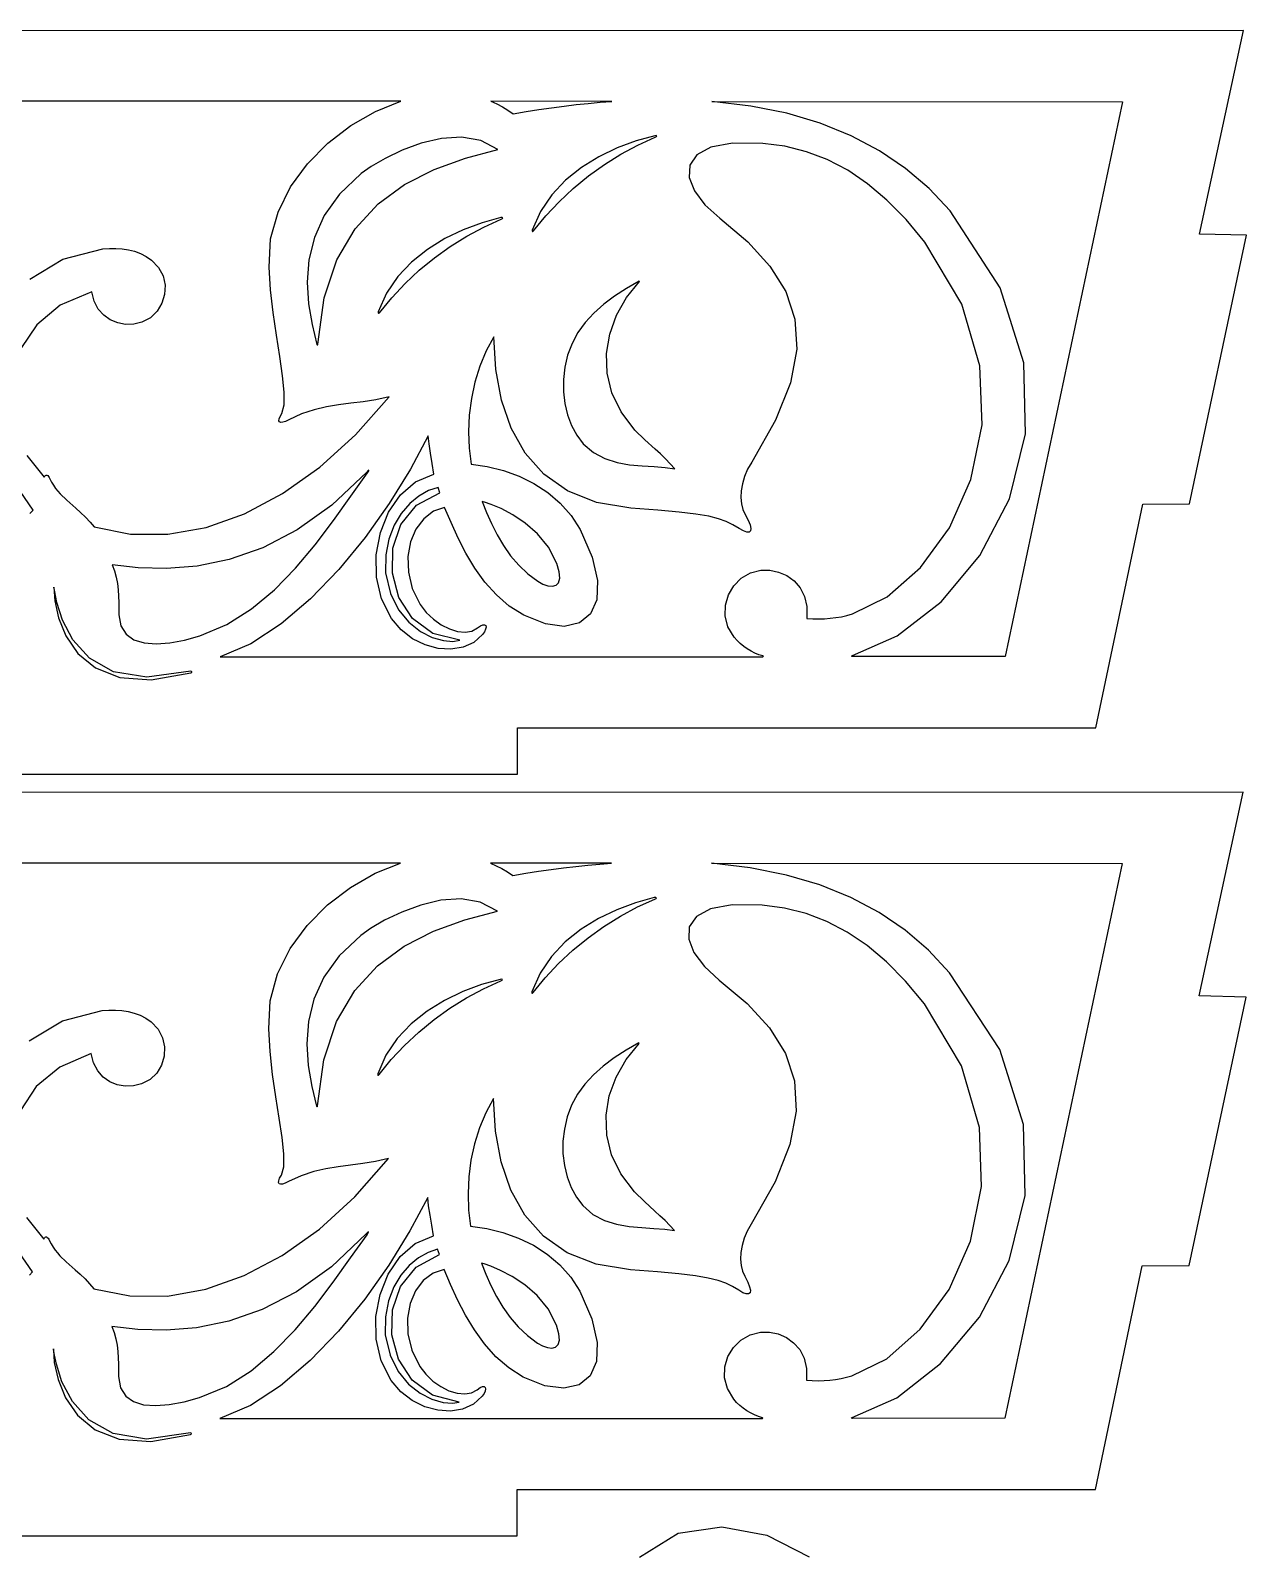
# Model space of a CAD drawing. Extents: x -181 to 87, y -262 to 189.
# Drawn here: x 7 to 84.8, y -160.7 to -63.4 of the extents above; entities that cross this region are included whole.
import ezdxf

# ---------------------------------------------------------------- set-up
doc = ezdxf.new("R2010")
doc.units = 0
doc.layers.add('CAMADA_1', color=7, linetype='CONTINUOUS')

msp = doc.modelspace()

# ---------------------------------------------------------------- linework, layer by layer
at = {"layer": 'CAMADA_1', "color": 250}
for points in [[(38.1518, -108.0105), (75.1297, -108.0149), (78.1212, -93.7097), (81.12, -93.6839), (84.7572, -76.5133), (81.7584, -76.4391), (84.565, -63.4233), (-33.4455, -63.444), (-178.1074, -63.4188), (-175.2771, -76.5029), (-178.276, -76.5771), (-174.6388, -93.7477), (-171.6399, -93.7735), (-168.6541, -108.0151), (-131.7997, -108.0114), (-131.8025, -110.9678), (-81.8025, -110.9678), (-81.8015, -108.0094), (-33.4453, -108.0037), (-11.8415, -108.0081), (-11.8417, -110.9669), (38.1581, -110.9669), (38.1518, -108.0105)], [(38.1247, -156.721), (75.1026, -156.7254), (78.0941, -142.4202), (81.0929, -142.3944), (84.7301, -125.2238), (81.7313, -125.1496), (84.5379, -112.1338), (-33.4726, -112.1545), (-178.1345, -112.1293), (-175.3042, -125.2134), (-178.3031, -125.2876), (-174.6659, -142.4582), (-171.667, -142.484), (-168.6812, -156.7256), (-131.8268, -156.7219), (-131.8296, -159.6783), (-81.8296, -159.6783), (-81.8286, -156.7199), (-33.4724, -156.7142), (-11.8686, -156.7186), (-11.8688, -159.6774), (38.131, -159.6774), (38.1247, -156.721)]]:
    msp.add_lwpolyline(points, close=True, dxfattribs=at)
for points in [[(30.6962, -67.9487), (-5.3326, -67.9479)], [(6.7771, -90.6021), (7.8944, -91.994), (7.9338, -91.9187), (7.9757, -91.8708), (8.0196, -91.8492), (8.0654, -91.8528), (8.1126, -91.8804), (8.1608, -91.931), (8.2097, -92.0035), (8.2589, -92.0967), (8.363, -92.2979), (8.4872, -92.504), (8.6214, -92.6977), (8.765, -92.8818), (8.9175, -93.0591), (9.3286, -93.4525), (9.9042, -93.9599), (10.2171, -94.2444), (10.5273, -94.5431), (10.8201, -94.8512), (11.0809, -95.1638), (13.4011, -95.6297), (15.8013, -95.6339), (18.2468, -95.1921), (20.7027, -94.3202), (23.1343, -93.0341), (25.5069, -91.3498), (27.7857, -89.283), (29.936, -86.8497), (29.1011, -87.0295), (28.2902, -87.1572), (27.4961, -87.2592), (26.7118, -87.3621), (25.9301, -87.4925), (25.1439, -87.677), (24.3462, -87.942), (23.5299, -88.3142), (23.3132, -88.4158), (23.1404, -88.4712), (23.0125, -88.4818), (22.9305, -88.4487), (22.8952, -88.3733), (22.9077, -88.2567), (22.9691, -88.1004), (23.0801, -87.9054), (23.234, -87.3675), (23.2372, -86.548), (23.1286, -85.4973), (22.9471, -84.2662), (22.7316, -82.9052), (22.5211, -81.4649), (22.3546, -79.9958), (22.2708, -78.5487), (22.3618, -76.753), (22.8384, -75.034), (23.6453, -73.4204), (24.727, -71.9414), (26.0283, -70.6258), (27.4938, -69.5025), (29.0682, -68.6005), (30.6962, -67.9487)], [(36.4417, -67.9494), (36.8209, -68.1166), (37.183, -68.3014), (37.5332, -68.5089), (37.8767, -68.7444), (38.7047, -68.6044), (39.5213, -68.4763), (40.3267, -68.36), (41.1208, -68.2556), (41.9036, -68.1629), (42.675, -68.0819), (43.4351, -68.0125), (44.1839, -67.9548)], [(44.1839, -67.9548), (36.4417, -67.9494)], [(69.3241, -103.4516), (59.591, -103.4554), (59.5217, -103.4492), (59.505, -103.4338), (59.5275, -103.4146), (59.5754, -103.3968), (62.4241, -102.1365), (65.2276, -99.9552), (67.7128, -96.9854), (69.6062, -93.3602), (70.6348, -89.2122), (70.5252, -84.6742), (69.0043, -79.879), (65.7987, -74.9594), (64.4558, -73.5249), (62.9571, -72.2434), (61.3006, -71.1183), (59.4843, -70.153), (57.5061, -69.3509), (55.3643, -68.7156), (53.0566, -68.2505), (50.5812, -67.959)], [(50.5812, -67.959), (76.8361, -67.9784)], [(76.8361, -67.9784), (69.3241, -103.4516)], [(53.8399, -103.4177), (53.5844, -103.3346), (53.3306, -103.2314), (53.0813, -103.1088), (52.8392, -102.9673), (52.607, -102.8073), (52.3876, -102.6295), (52.1835, -102.4344), (51.9976, -102.2225), (51.5981, -101.5515), (51.4185, -100.8534), (51.4364, -100.1611), (51.6299, -99.5074), (51.9766, -98.9254), (52.4544, -98.448), (53.0412, -98.108), (53.7147, -97.9386), (54.282, -97.9386), (54.8397, -98.0534), (55.3637, -98.2805), (55.8301, -98.6175), (56.2151, -99.062), (56.4946, -99.6115), (56.6448, -100.2636), (56.6417, -101.0157), (57.0239, -101.0407), (57.4012, -101.0477), (57.7736, -101.0372), (58.1409, -101.0095), (58.5031, -100.9649), (58.86, -100.9037), (59.2116, -100.8262), (59.5577, -100.7329), (61.7892, -99.6416), (63.919, -97.7603), (65.7618, -95.2152), (67.1324, -92.1328), (67.8456, -88.6391), (67.716, -84.8605), (66.5584, -80.9231), (64.1876, -76.9534), (62.9874, -75.51), (61.7683, -74.2684), (60.526, -73.2212), (59.2566, -72.3609), (57.9559, -71.68), (56.62, -71.1712), (55.2446, -70.827), (53.8258, -70.6399), (51.9024, -70.6244), (50.5102, -70.8837), (49.6091, -71.3681), (49.1594, -72.028), (49.1213, -72.8136), (49.4548, -73.6752), (50.1201, -74.5631), (51.0773, -75.4277), (52.8663, -76.9377), (54.2882, -78.4875), (55.3075, -80.1199), (55.8887, -81.878), (55.9962, -83.8049), (55.5946, -85.9434), (54.6483, -88.3367), (53.122, -91.0276), (52.86, -91.4775), (52.6631, -91.9381), (52.5285, -92.3994), (52.4538, -92.8513), (52.4361, -93.2839), (52.473, -93.6872), (52.5616, -94.0512), (52.6995, -94.3659), (52.8933, -94.7404), (53.0128, -95.041), (53.0607, -95.2672), (53.0396, -95.4185), (52.9524, -95.4945), (52.8015, -95.4946), (52.5898, -95.4185), (52.3198, -95.2655), (51.9193, -95.0232), (51.4987, -94.8171), (51.0017, -94.6405), (50.3721, -94.4866), (49.5537, -94.3485), (48.4904, -94.2196), (47.1258, -94.093), (45.4037, -93.962), (43.1944, -93.5957), (41.345, -92.8622), (39.8346, -91.8016), (38.6426, -90.4543), (37.7479, -88.8605), (37.1299, -87.0605), (36.7678, -85.0945), (36.6406, -83.0028), (36.1462, -83.9109), (35.7413, -84.8818), (35.4256, -85.9001), (35.1989, -86.9502), (35.0609, -88.0165), (35.0113, -89.0836), (35.05, -90.1358), (35.1765, -91.1577), (36.2165, -91.3104), (37.2451, -91.5662), (38.2439, -91.9261), (39.1947, -92.3914), (40.0792, -92.9632), (40.8791, -93.6429), (41.5761, -94.4316), (42.1519, -95.3305), (42.929, -97.0969), (43.2715, -98.6004), (43.2213, -99.8181), (42.8201, -100.7269), (42.1099, -101.3037), (41.1324, -101.5255), (39.9294, -101.3692), (38.5429, -100.8117), (37.6187, -100.2274), (36.7974, -99.5146), (36.0695, -98.6983), (35.4253, -97.8031), (34.8549, -96.8538), (34.3489, -95.875), (33.8975, -94.8917), (33.4911, -93.9284), (32.7738, -94.168), (32.1543, -94.6393), (31.6582, -95.3031), (31.3115, -96.1198), (31.1397, -97.0503), (31.1687, -98.0551), (31.4243, -99.0948), (31.9323, -100.1301), (32.3169, -100.6376), (32.7722, -101.0722), (33.2734, -101.4246), (33.7955, -101.6854), (34.3133, -101.8454), (34.8019, -101.8951), (35.2362, -101.8253), (35.5914, -101.6267), (35.7853, -101.4833), (35.9379, -101.4171), (36.048, -101.4175), (36.1145, -101.4737), (36.1362, -101.5751), (36.1118, -101.7112), (36.0401, -101.8712), (35.92, -102.0446), (35.3541, -102.5481), (34.6654, -102.8622), (33.8918, -102.9914), (33.0718, -102.9404), (32.2434, -102.7137), (31.4448, -102.316), (30.7142, -101.7518), (30.0899, -101.0259), (29.4529, -99.7714), (29.1376, -98.3833), (29.1225, -96.9425), (29.386, -95.5302), (29.9069, -94.2274), (30.6636, -93.1152), (31.6347, -92.2747), (32.7987, -91.787), (32.6957, -91.1072), (32.5836, -90.4565), (32.49, -89.857), (32.4422, -89.3306), (31.3017, -91.473), (29.9461, -93.6664), (28.4085, -95.8318), (26.7217, -97.8903), (24.9186, -99.7626), (23.0324, -101.3698), (21.0959, -102.6329), (19.142, -103.4727)], [(28.1522, -72.5753), (26.7782, -73.8822), (25.798, -75.2521), (25.1606, -76.6616), (24.8148, -78.0876), (24.7095, -79.5068), (24.7937, -80.8958), (25.0162, -82.2315), (25.326, -83.4905), (25.3428, -83.5238), (25.3629, -83.5305), (25.3804, -83.5126), (25.3895, -83.4721), (25.7941, -80.5248), (26.607, -78.0858), (27.7716, -76.1), (29.2313, -74.5121), (30.9298, -73.2666), (32.8105, -72.3085), (34.8169, -71.5823), (36.8924, -71.0328), (35.7955, -70.452), (34.5697, -70.2409), (33.2802, -70.325), (31.9919, -70.6302), (30.7698, -71.0821), (29.6792, -71.6065), (28.785, -72.129), (28.1522, -72.5753)], [(46.947, -70.2533), (47.0321, -70.2052), (47.0549, -70.1648), (47.0173, -70.1435), (46.9212, -70.1531), (45.7284, -70.484), (44.5283, -70.9314), (43.3551, -71.4974), (42.243, -72.1844), (41.2262, -72.9944), (40.3391, -73.9297), (39.6159, -74.9923), (39.0908, -76.1846), (39.0831, -76.2421), (39.1002, -76.273), (39.1338, -76.2723), (39.1756, -76.2352), (39.9541, -75.2789), (40.8039, -74.3712), (41.717, -73.5178), (42.6852, -72.7239), (43.7004, -71.9951), (44.7545, -71.3368), (45.8394, -70.7544), (46.947, -70.2533)], [(37.099, -75.4865), (37.1841, -75.4384), (37.2069, -75.3979), (37.1693, -75.3767), (37.0732, -75.3863), (35.8804, -75.7172), (34.6803, -76.1646), (33.5071, -76.7306), (32.395, -77.4176), (31.3782, -78.2276), (30.4911, -79.1629), (29.7679, -80.2255), (29.2428, -81.4178), (29.2351, -81.4753), (29.2522, -81.5062), (29.2858, -81.5055), (29.3276, -81.4684), (30.1061, -80.512), (30.9559, -79.6044), (31.869, -78.751), (32.8372, -77.9571), (33.8524, -77.2283), (34.9065, -76.57), (35.9914, -75.9875), (37.099, -75.4865)], [(6.9618, -79.3137), (9.083, -78.0463), (11.627, -77.3831), (12.0542, -77.3582), (12.4733, -77.357), (12.8829, -77.3839), (13.282, -77.4438), (13.6694, -77.541), (14.0439, -77.6803), (14.4044, -77.8663), (14.7496, -78.1035), (15.2027, -78.5748), (15.4881, -79.12), (15.6139, -79.7058), (15.5882, -80.2987), (15.4191, -80.8654), (15.1147, -81.3723), (14.6831, -81.786), (14.1323, -82.0732), (13.6163, -82.1969), (13.0954, -82.2138), (12.5883, -82.1249), (12.1142, -81.9311), (11.6919, -81.6336), (11.3403, -81.2333), (11.0785, -80.7314), (10.9253, -80.1287), (8.9166, -80.9948), (7.4117, -82.2396), (6.3916, -83.7619)], [(45.9309, -79.4496), (45.1153, -79.9113), (44.356, -80.402), (43.6594, -80.9257), (43.0324, -81.4864), (42.4815, -82.0879), (42.0134, -82.7342), (41.6347, -83.4292), (41.3521, -84.1768), (41.1691, -84.9548), (41.0795, -85.7404), (41.0806, -86.5199), (41.1696, -87.2795), (41.3437, -88.0056), (41.6002, -88.6845), (41.9364, -89.3026), (42.3494, -89.8462), (42.9975, -90.4108), (43.7273, -90.7977), (44.5099, -91.0437), (45.3163, -91.1857), (46.1178, -91.2605), (46.8854, -91.305), (47.5904, -91.356), (48.2038, -91.4503), (47.9145, -91.1247), (47.606, -90.8097), (47.2835, -90.5021), (46.9528, -90.199), (46.2882, -89.5935), (45.6562, -88.9688), (44.7707, -87.8145), (44.1848, -86.5961), (43.8804, -85.341), (43.8395, -84.0769), (44.044, -82.8311), (44.476, -81.6313), (45.1173, -80.5048), (45.95, -79.4792), (45.9309, -79.4496)], [(6.9682, -94.3029), (7.1787, -94.0864), (5.2384, -91.2635)], [(12.2373, -97.5856), (12.3895, -97.9749), (12.4989, -98.3729), (12.5729, -98.7766), (12.6187, -99.1834), (12.6439, -99.5902), (12.6558, -99.9942), (12.6617, -100.3927), (12.6691, -100.7827), (12.7986, -101.4993), (13.1256, -102.0274), (13.6254, -102.3829), (14.2729, -102.5816), (15.0434, -102.6394), (15.912, -102.5722), (16.8539, -102.3959), (17.8441, -102.1262), (19.5667, -101.4104), (21.149, -100.4128), (22.6064, -99.1906), (23.9543, -97.801), (25.2081, -96.3011), (26.3831, -94.7481), (27.4947, -93.1994), (28.5583, -91.712), (28.6383, -91.589), (28.6527, -91.537), (28.6067, -91.5587), (28.5053, -91.6566), (26.2782, -93.7657), (24.0539, -95.3581), (21.8586, -96.4967), (19.7187, -97.2444), (17.6603, -97.6643), (15.7097, -97.8191), (13.8933, -97.7719), (12.2373, -97.5856)], [(33.0699, -92.6361), (32.4647, -92.8441), (31.8494, -93.1917), (31.2555, -93.6772), (30.715, -94.2986), (30.2593, -95.054), (29.9202, -95.9415), (29.7294, -96.9592), (29.7186, -98.1052), (30.032, -99.4147), (30.5491, -100.4596), (31.2078, -101.2619), (31.9461, -101.8438), (32.7021, -102.2275), (33.4137, -102.435), (34.019, -102.4886), (34.456, -102.4103), (32.7329, -101.9806), (31.4322, -101.0154), (30.5661, -99.6754), (30.1467, -98.1215), (30.1862, -96.5144), (30.6968, -95.0148), (31.6906, -93.7835), (33.1797, -92.9814)], [(33.1797, -92.9814), (33.0699, -92.6361)], [(35.8838, -93.5354), (36.1602, -94.2405), (36.4769, -94.9533), (36.838, -95.6603), (37.2474, -96.3482), (37.7091, -97.0037), (38.227, -97.6135), (38.805, -98.1643), (39.4471, -98.6427), (39.7768, -98.8241), (40.0942, -98.934), (40.3799, -98.962), (40.6148, -98.8974), (40.7796, -98.7296), (40.8551, -98.448), (40.8219, -98.0421), (40.6609, -97.5012), (40.127, -96.4615), (39.4316, -95.6041), (38.6464, -94.9158), (37.8431, -94.3828), (37.0935, -93.9918), (36.4692, -93.7293), (36.0421, -93.5816), (35.8838, -93.5354)], [(8.5053, -99.0133), (8.5633, -99.8817), (8.8009, -100.9685), (9.2764, -102.1382), (10.0483, -103.2552), (11.175, -104.1839), (12.7149, -104.7889), (14.7266, -104.9345), (17.2683, -104.4853), (17.3194, -104.4579), (17.3345, -104.4261), (17.3143, -104.3993), (17.2597, -104.3871), (14.4546, -104.781), (12.3245, -104.4316), (10.7762, -103.5583), (9.7168, -102.3806), (9.053, -101.1179), (8.6919, -99.9895), (8.5403, -99.2148), (8.5053, -99.0133)], [(19.142, -103.4727), (53.8255, -103.4732)], [(53.8255, -103.4732), (53.8381, -103.4675), (53.8604, -103.4534), (53.8688, -103.4353), (53.8399, -103.4177)], [(30.6691, -116.6592), (-5.3597, -116.6584)], [(6.75, -139.3126), (7.8673, -140.7045), (7.9067, -140.6292), (7.9486, -140.5813), (7.9925, -140.5597), (8.0383, -140.5633), (8.0855, -140.5909), (8.1337, -140.6415), (8.1826, -140.714), (8.2318, -140.8072), (8.3359, -141.0084), (8.4601, -141.2145), (8.5943, -141.4082), (8.7379, -141.5923), (8.8904, -141.7696), (9.3015, -142.163), (9.8771, -142.6704), (10.19, -142.9549), (10.5002, -143.2536), (10.793, -143.5617), (11.0538, -143.8743), (13.374, -144.3402), (15.7742, -144.3444), (18.2197, -143.9026), (20.6756, -143.0307), (23.1072, -141.7446), (25.4798, -140.0603), (27.7586, -137.9935), (29.9089, -135.5602), (29.074, -135.74), (28.2631, -135.8677), (27.469, -135.9697), (26.6847, -136.0726), (25.903, -136.203), (25.1168, -136.3875), (24.3191, -136.6525), (23.5028, -137.0247), (23.2861, -137.1263), (23.1133, -137.1817), (22.9854, -137.1923), (22.9034, -137.1592), (22.8681, -137.0838), (22.8806, -136.9672), (22.942, -136.8109), (23.053, -136.6159), (23.2069, -136.078), (23.2101, -135.2585), (23.1015, -134.2078), (22.92, -132.9767), (22.7045, -131.6157), (22.494, -130.1754), (22.3275, -128.7063), (22.2437, -127.2592), (22.3347, -125.4635), (22.8113, -123.7445), (23.6182, -122.1309), (24.6999, -120.6519), (26.0012, -119.3363), (27.4667, -118.213), (29.0411, -117.311), (30.6691, -116.6592)], [(36.4146, -116.6599), (36.7938, -116.8271), (37.1559, -117.0119), (37.5061, -117.2194), (37.8496, -117.4549), (38.6776, -117.3149), (39.4942, -117.1868), (40.2996, -117.0705), (41.0937, -116.9661), (41.8765, -116.8734), (42.6479, -116.7924), (43.408, -116.723), (44.1568, -116.6653)], [(44.1568, -116.6653), (36.4146, -116.6599)], [(69.297, -152.1621), (59.5639, -152.1659), (59.4946, -152.1597), (59.4779, -152.1443), (59.5004, -152.1251), (59.5483, -152.1073), (62.397, -150.847), (65.2005, -148.6657), (67.6857, -145.6959), (69.5791, -142.0707), (70.6077, -137.9227), (70.4981, -133.3847), (68.9772, -128.5895), (65.7716, -123.6699), (64.4287, -122.2354), (62.93, -120.9539), (61.2735, -119.8288), (59.4572, -118.8635), (57.479, -118.0614), (55.3372, -117.4261), (53.0295, -116.961), (50.5541, -116.6695)], [(50.5541, -116.6695), (76.809, -116.6889)], [(76.809, -116.6889), (69.297, -152.1621)], [(53.8128, -152.1282), (53.5573, -152.0451), (53.3035, -151.9419), (53.0542, -151.8193), (52.8121, -151.6778), (52.5799, -151.5178), (52.3605, -151.34), (52.1564, -151.1449), (51.9705, -150.933), (51.571, -150.262), (51.3914, -149.5639), (51.4093, -148.8716), (51.6028, -148.2179), (51.9495, -147.6359), (52.4273, -147.1585), (53.0141, -146.8185), (53.6876, -146.6491), (54.2549, -146.6491), (54.8126, -146.7639), (55.3366, -146.991), (55.803, -147.328), (56.188, -147.7725), (56.4675, -148.322), (56.6177, -148.9741), (56.6146, -149.7262), (56.9968, -149.7512), (57.3741, -149.7582), (57.7465, -149.7477), (58.1138, -149.72), (58.476, -149.6754), (58.8329, -149.6142), (59.1845, -149.5367), (59.5306, -149.4434), (61.7621, -148.3521), (63.8919, -146.4708), (65.7347, -143.9257), (67.1053, -140.8433), (67.8185, -137.3496), (67.6889, -133.571), (66.5313, -129.6336), (64.1605, -125.6639), (62.9603, -124.2205), (61.7412, -122.9789), (60.4989, -121.9317), (59.2295, -121.0714), (57.9288, -120.3905), (56.5929, -119.8817), (55.2175, -119.5375), (53.7987, -119.3504), (51.8753, -119.3349), (50.4831, -119.5942), (49.582, -120.0786), (49.1323, -120.7385), (49.0942, -121.5241), (49.4277, -122.3857), (50.093, -123.2736), (51.0502, -124.1382), (52.8392, -125.6482), (54.2611, -127.198), (55.2804, -128.8304), (55.8616, -130.5885), (55.9691, -132.5154), (55.5675, -134.6539), (54.6212, -137.0472), (53.0949, -139.7381), (52.8329, -140.188), (52.636, -140.6486), (52.5014, -141.1099), (52.4267, -141.5618), (52.409, -141.9944), (52.4459, -142.3977), (52.5345, -142.7617), (52.6724, -143.0764), (52.8662, -143.4509), (52.9857, -143.7515), (53.0336, -143.9777), (53.0125, -144.129), (52.9253, -144.205), (52.7744, -144.2051), (52.5627, -144.129), (52.2927, -143.976), (51.8922, -143.7337), (51.4716, -143.5276), (50.9746, -143.351), (50.345, -143.1971), (49.5266, -143.059), (48.4633, -142.9301), (47.0987, -142.8035), (45.3766, -142.6725), (43.1673, -142.3062), (41.3179, -141.5727), (39.8075, -140.5121), (38.6155, -139.1648), (37.7208, -137.571), (37.1028, -135.771), (36.7407, -133.805), (36.6135, -131.7133), (36.1191, -132.6214), (35.7142, -133.5923), (35.3985, -134.6106), (35.1718, -135.6607), (35.0338, -136.727), (34.9842, -137.7941), (35.0229, -138.8463), (35.1494, -139.8682), (36.1894, -140.0209), (37.218, -140.2767), (38.2168, -140.6366), (39.1676, -141.1019), (40.0521, -141.6737), (40.852, -142.3534), (41.549, -143.1421), (42.1248, -144.041), (42.9019, -145.8074), (43.2444, -147.3109), (43.1942, -148.5286), (42.793, -149.4374), (42.0828, -150.0142), (41.1053, -150.236), (39.9023, -150.0797), (38.5158, -149.5222), (37.5916, -148.9379), (36.7703, -148.2251), (36.0424, -147.4088), (35.3982, -146.5136), (34.8278, -145.5643), (34.3218, -144.5855), (33.8704, -143.6022), (33.464, -142.6389), (32.7467, -142.8785), (32.1272, -143.3498), (31.6311, -144.0136), (31.2844, -144.8303), (31.1126, -145.7608), (31.1416, -146.7656), (31.3972, -147.8053), (31.9052, -148.8406), (32.2898, -149.3481), (32.7451, -149.7827), (33.2463, -150.1351), (33.7684, -150.3959), (34.2862, -150.5559), (34.7748, -150.6056), (35.2091, -150.5358), (35.5643, -150.3372), (35.7582, -150.1938), (35.9108, -150.1276), (36.0209, -150.128), (36.0874, -150.1842), (36.1091, -150.2856), (36.0847, -150.4217), (36.013, -150.5817), (35.8929, -150.7551), (35.327, -151.2586), (34.6383, -151.5727), (33.8647, -151.7019), (33.0447, -151.6509), (32.2163, -151.4242), (31.4177, -151.0265), (30.6871, -150.4623), (30.0628, -149.7364), (29.4258, -148.4819), (29.1105, -147.0938), (29.0954, -145.653), (29.3589, -144.2407), (29.8798, -142.9379), (30.6365, -141.8257), (31.6076, -140.9852), (32.7716, -140.4975), (32.6686, -139.8177), (32.5565, -139.167), (32.4629, -138.5675), (32.4151, -138.0411), (31.2746, -140.1835), (29.919, -142.3769), (28.3814, -144.5423), (26.6946, -146.6008), (24.8915, -148.4731), (23.0053, -150.0803), (21.0688, -151.3434), (19.1149, -152.1832)], [(28.1251, -121.2858), (26.7511, -122.5927), (25.7709, -123.9626), (25.1335, -125.3721), (24.7877, -126.7981), (24.6824, -128.2173), (24.7666, -129.6063), (24.9891, -130.942), (25.2989, -132.201), (25.3157, -132.2343), (25.3358, -132.241), (25.3533, -132.2231), (25.3624, -132.1826), (25.767, -129.2353), (26.5799, -126.7963), (27.7445, -124.8105), (29.2042, -123.2226), (30.9027, -121.9771), (32.7834, -121.019), (34.7898, -120.2928), (36.8653, -119.7433), (35.7684, -119.1625), (34.5426, -118.9514), (33.2531, -119.0355), (31.9648, -119.3407), (30.7427, -119.7926), (29.6521, -120.317), (28.7579, -120.8395), (28.1251, -121.2858)], [(46.9199, -118.9638), (47.005, -118.9157), (47.0278, -118.8753), (46.9902, -118.854), (46.8941, -118.8636), (45.7013, -119.1945), (44.5012, -119.6419), (43.328, -120.2079), (42.2159, -120.8949), (41.1991, -121.7049), (40.312, -122.6402), (39.5888, -123.7028), (39.0637, -124.8951), (39.056, -124.9526), (39.0731, -124.9835), (39.1067, -124.9828), (39.1485, -124.9457), (39.927, -123.9894), (40.7768, -123.0817), (41.6899, -122.2283), (42.6581, -121.4344), (43.6733, -120.7056), (44.7274, -120.0473), (45.8123, -119.4649), (46.9199, -118.9638)], [(37.0719, -124.197), (37.157, -124.1489), (37.1798, -124.1084), (37.1422, -124.0872), (37.0461, -124.0968), (35.8533, -124.4277), (34.6532, -124.8751), (33.48, -125.4411), (32.3679, -126.1281), (31.3511, -126.9381), (30.464, -127.8734), (29.7408, -128.936), (29.2157, -130.1283), (29.208, -130.1858), (29.2251, -130.2167), (29.2587, -130.216), (29.3005, -130.1789), (30.079, -129.2225), (30.9288, -128.3149), (31.8419, -127.4615), (32.8101, -126.6676), (33.8253, -125.9388), (34.8794, -125.2805), (35.9643, -124.698), (37.0719, -124.197)], [(6.9347, -128.0242), (9.0559, -126.7568), (11.5999, -126.0936), (12.0271, -126.0687), (12.4462, -126.0675), (12.8558, -126.0944), (13.2549, -126.1543), (13.6423, -126.2515), (14.0168, -126.3908), (14.3773, -126.5768), (14.7225, -126.814), (15.1756, -127.2853), (15.461, -127.8305), (15.5868, -128.4163), (15.5611, -129.0092), (15.392, -129.5759), (15.0876, -130.0828), (14.656, -130.4965), (14.1052, -130.7837), (13.5892, -130.9074), (13.0683, -130.9243), (12.5612, -130.8354), (12.0871, -130.6416), (11.6648, -130.3441), (11.3132, -129.9438), (11.0514, -129.4419), (10.8982, -128.8392), (8.8895, -129.7053), (7.3846, -130.9501), (6.3645, -132.4724)], [(45.9038, -128.1601), (45.0882, -128.6218), (44.3289, -129.1125), (43.6323, -129.6362), (43.0053, -130.1969), (42.4544, -130.7984), (41.9863, -131.4447), (41.6076, -132.1397), (41.325, -132.8873), (41.142, -133.6653), (41.0524, -134.4509), (41.0535, -135.2304), (41.1425, -135.99), (41.3166, -136.7161), (41.5731, -137.395), (41.9093, -138.0131), (42.3223, -138.5567), (42.9704, -139.1213), (43.7002, -139.5082), (44.4828, -139.7542), (45.2892, -139.8962), (46.0907, -139.971), (46.8583, -140.0155), (47.5633, -140.0665), (48.1767, -140.1608), (47.8874, -139.8352), (47.5789, -139.5202), (47.2564, -139.2126), (46.9257, -138.9095), (46.2611, -138.304), (45.6291, -137.6793), (44.7436, -136.525), (44.1577, -135.3066), (43.8533, -134.0515), (43.8124, -132.7874), (44.0169, -131.5416), (44.4489, -130.3418), (45.0902, -129.2153), (45.9229, -128.1897), (45.9038, -128.1601)], [(6.9411, -143.0134), (7.1516, -142.7969), (5.2113, -139.974)], [(12.2102, -146.2961), (12.3624, -146.6854), (12.4718, -147.0834), (12.5458, -147.4871), (12.5916, -147.8939), (12.6168, -148.3007), (12.6287, -148.7047), (12.6346, -149.1032), (12.642, -149.4932), (12.7715, -150.2098), (13.0985, -150.7379), (13.5983, -151.0934), (14.2458, -151.2921), (15.0163, -151.3499), (15.8849, -151.2827), (16.8268, -151.1064), (17.817, -150.8367), (19.5396, -150.1209), (21.1219, -149.1233), (22.5793, -147.9011), (23.9272, -146.5115), (25.181, -145.0116), (26.356, -143.4586), (27.4676, -141.9099), (28.5312, -140.4225), (28.6112, -140.2995), (28.6256, -140.2475), (28.5796, -140.2692), (28.4782, -140.3671), (26.2511, -142.4762), (24.0268, -144.0686), (21.8315, -145.2072), (19.6916, -145.9549), (17.6332, -146.3748), (15.6826, -146.5296), (13.8662, -146.4824), (12.2102, -146.2961)], [(33.0428, -141.3466), (32.4376, -141.5546), (31.8223, -141.9022), (31.2284, -142.3877), (30.6879, -143.0091), (30.2322, -143.7645), (29.8931, -144.652), (29.7023, -145.6697), (29.6915, -146.8157), (30.0049, -148.1252), (30.522, -149.1701), (31.1807, -149.9724), (31.919, -150.5543), (32.675, -150.938), (33.3866, -151.1455), (33.9919, -151.1991), (34.4289, -151.1208), (32.7058, -150.6911), (31.4051, -149.7259), (30.539, -148.3859), (30.1196, -146.832), (30.1591, -145.2249), (30.6697, -143.7253), (31.6635, -142.494), (33.1526, -141.6919)], [(33.1526, -141.6919), (33.0428, -141.3466)], [(35.8567, -142.2459), (36.1331, -142.951), (36.4498, -143.6638), (36.8109, -144.3708), (37.2203, -145.0587), (37.682, -145.7142), (38.1999, -146.324), (38.7779, -146.8748), (39.42, -147.3532), (39.7497, -147.5346), (40.0671, -147.6445), (40.3528, -147.6725), (40.5877, -147.6079), (40.7525, -147.4401), (40.828, -147.1585), (40.7948, -146.7526), (40.6338, -146.2117), (40.0999, -145.172), (39.4045, -144.3146), (38.6193, -143.6263), (37.816, -143.0933), (37.0664, -142.7023), (36.4421, -142.4398), (36.015, -142.2921), (35.8567, -142.2459)], [(8.4782, -147.7238), (8.5362, -148.5922), (8.7738, -149.679), (9.2493, -150.8487), (10.0212, -151.9657), (11.1479, -152.8944), (12.6878, -153.4994), (14.6995, -153.645), (17.2412, -153.1958), (17.2923, -153.1684), (17.3074, -153.1366), (17.2872, -153.1098), (17.2326, -153.0976), (14.4275, -153.4915), (12.2974, -153.1421), (10.7491, -152.2688), (9.6897, -151.0911), (9.0259, -149.8284), (8.6648, -148.7), (8.5132, -147.9253), (8.4782, -147.7238)], [(19.1149, -152.1832), (53.7984, -152.1837)], [(53.7984, -152.1837), (53.811, -152.178), (53.8333, -152.1639), (53.8417, -152.1458), (53.8128, -152.1282)], [(45.9431, -161.0478), (48.4238, -159.5126), (51.2183, -159.0933), (54.0855, -159.6451), (56.7842, -161.0233)]]:
    msp.add_lwpolyline(points, dxfattribs=at)

doc.saveas('drawing.dxf')
